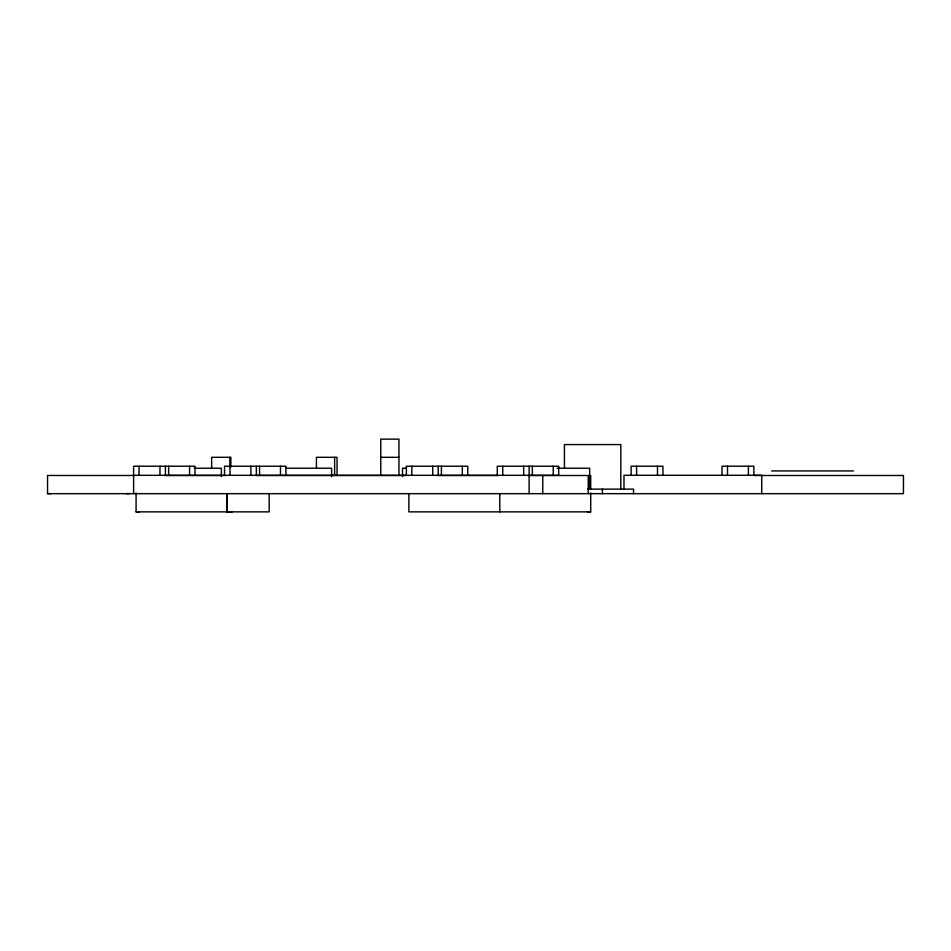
<?xml version="1.0" encoding="UTF-8"?>
<svg xmlns="http://www.w3.org/2000/svg" width="951" height="951" viewBox="0 0 951 951"><rect width="100%" height="100%" fill="white"/><g stroke="black" fill="none" stroke-linecap="round" stroke-linejoin="round"><path stroke-width="1.43" d="M269.192 493.688L269.192 511.864L136.088 511.864L136.088 492.963M227.016 511.864L227.016 493.688L227.016 511.864L232.103 511.864M408.859 493.688L408.859 511.864L590.702 511.864L590.702 492.963M499.786 511.864L499.786 493.688M590.702 488.588L590.702 475.5L588.645 475.5M134.055 475.476L47.55 475.476L47.55 493.664L50.653 493.64M126.328 493.664L129.431 493.64M136.088 511.864L139.191 511.852M380.769 457.312L398.956 457.312M194.289 468.225L221.357 468.225L221.357 476.594M286.144 468.225L331.626 468.225L331.626 476.594M406.303 468.225L402.535 468.225L402.535 476.594M557.096 468.225L589.668 468.225L589.668 489.135M771.618 470.935L853.439 470.935M133.615 475.322L558.701 475.322L558.701 466.228L497.302 466.228L497.302 475.322M164.487 475.5L225.542 475.5M256.259 475.5L406.196 475.5M437.365 475.5L498.312 475.5M527.912 475.5L588.217 475.5L588.217 493.688M754.024 475.476L903.45 475.476L903.45 493.664L47.55 493.664M587.587 489.135L633.544 489.123L633.544 493.664M587.611 511.864L590.702 511.864M761.727 493.664L761.727 475.298L623.987 475.298L623.987 489.42M753.87 475.298L753.87 466.204L722.047 466.204L722.047 475.298M748.413 466.204L748.413 475.298M727.503 466.204L727.503 475.298M662.942 475.298L662.942 466.204L631.119 466.204L631.119 475.298M657.486 466.204L657.486 475.298M636.576 466.204L636.576 475.298M620.813 489.123L620.813 444.569L564.442 444.569L564.442 468.332M602.387 489.135L602.387 493.688M553.244 466.228L553.244 475.322M542.759 475.5L542.759 493.688M532.334 466.228L532.334 475.322M529.125 466.228L529.125 493.688M523.668 466.228L523.668 475.322M502.758 466.228L502.758 475.322M467.773 475.322L467.773 466.228L406.374 466.228L406.374 475.322M462.317 466.228L462.317 475.322M441.407 466.228L441.407 475.322M438.197 466.228L438.197 475.322M432.741 466.228L432.741 475.322M411.831 466.228L411.831 475.322M398.956 475.5L398.956 439.136L380.769 439.136L380.769 475.5M337.046 475.476L337.046 457.3L316.433 457.312L316.433 468.51M334.621 457.312L334.621 475.5M285.93 475.322L285.93 466.228L224.531 466.228L224.531 475.322M280.474 466.228L280.474 475.322M259.564 466.228L259.564 475.322M256.354 466.228L256.354 475.322M250.898 466.228L250.898 475.322M230.855 467.084L230.855 457.3L211.645 457.312L211.645 468.51M229.987 466.228L229.987 475.322M229.833 457.312L229.833 467.107M195.014 475.322L195.014 466.228L133.615 466.228L133.615 493.688M189.558 466.228L189.558 475.322M168.648 466.228L168.648 475.322M165.438 466.228L165.438 475.322M159.982 466.228L159.982 475.322M139.06 466.228L139.06 475.322"/></g></svg>
